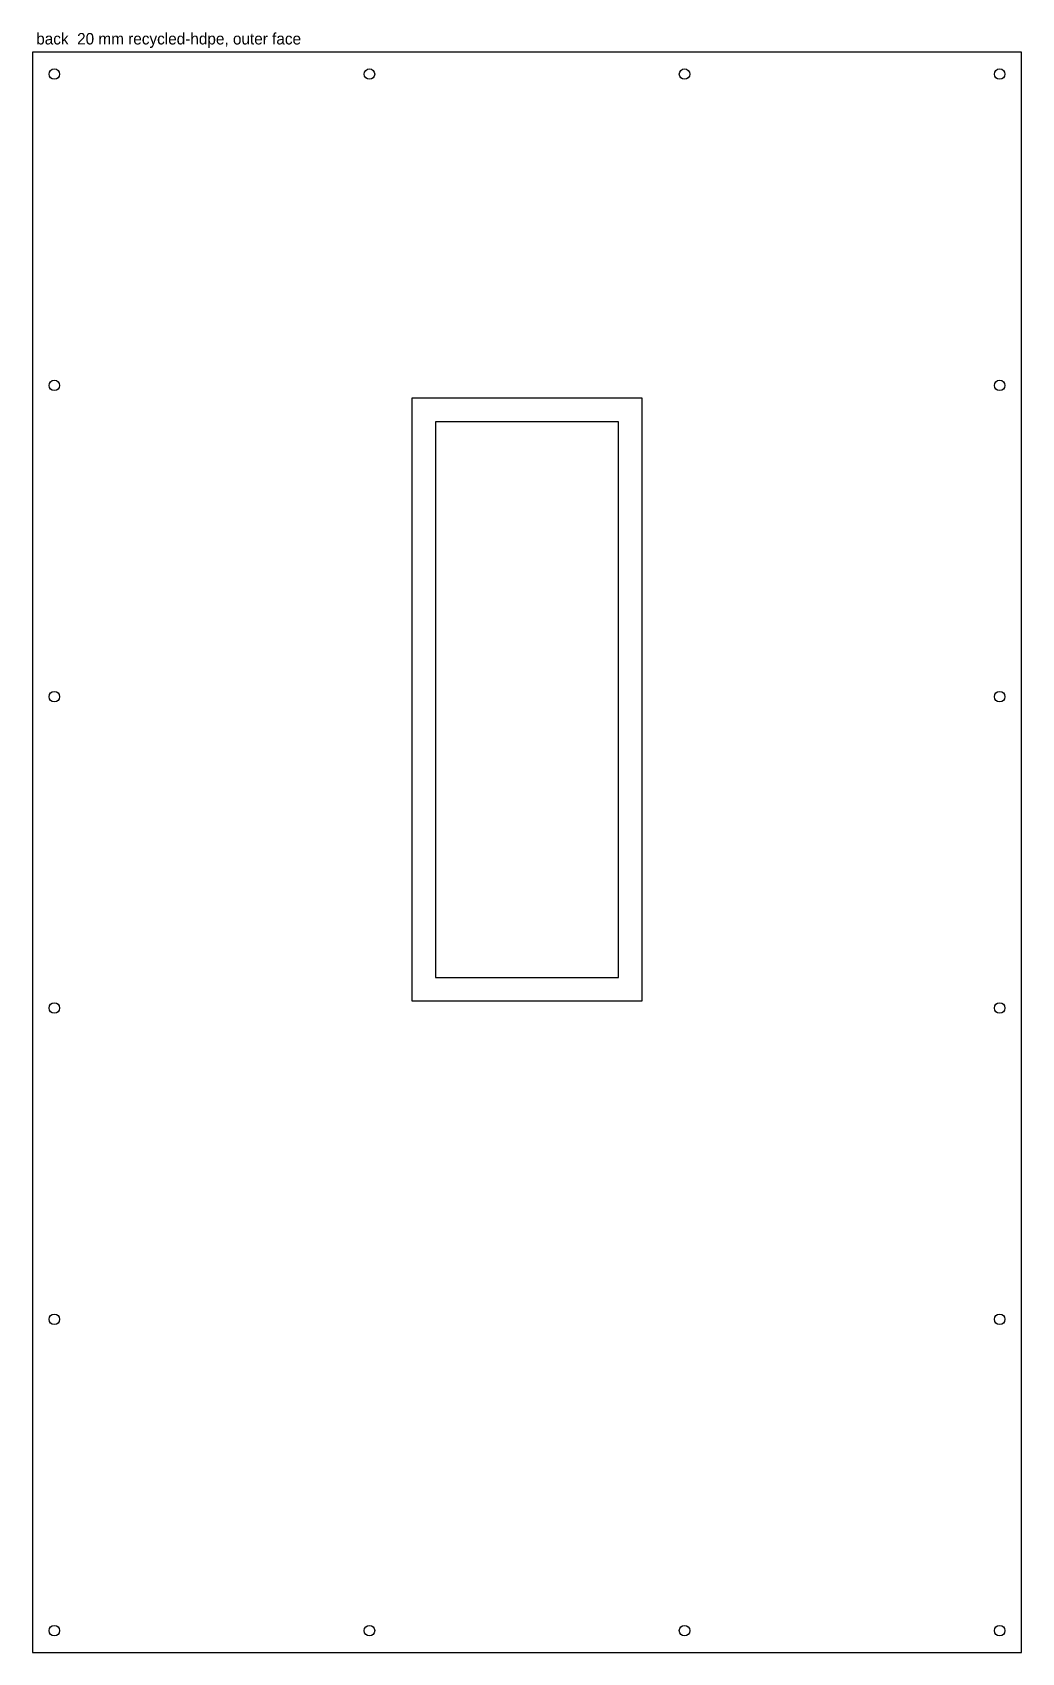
# Model space of a CAD drawing. Header units: millimetres. Extents: x 0 to 518, y 0 to 848.
import ezdxf

# ---------------------------------------------------------------- set-up
doc = ezdxf.new("R2010")
doc.units = ezdxf.units.MM
for name, color, linetype in [('CUT_INSIDE', 5, 'Continuous'), ('CUT_OUTSIDE', 1, 'Continuous'), ('NOTES', 7, 'Continuous'), ('POCKET_4.5MM', 3, 'Continuous')]:
    doc.layers.add(name, color=color, linetype=linetype)

msp = doc.modelspace()

# ---------------------------------------------------------------- linework, layer by layer
at = {"layer": 'CUT_INSIDE'}
msp.add_lwpolyline([(307, 644.5), (211, 644.5), (211, 353.5), (307, 353.5), (307, 644.5)], close=True, dxfattribs=at)
for centre in [(11.5, 826.5), (176.5, 826.5), (341.5, 826.5), (506.5, 826.5), (11.5, 663.5), (506.5, 663.5), (11.5, 500.5), (506.5, 500.5), (11.5, 337.5), (506.5, 337.5), (11.5, 174.5), (506.5, 174.5), (11.5, 11.5), (176.5, 11.5), (341.5, 11.5), (506.5, 11.5)]:
    msp.add_circle(centre, 2.75, dxfattribs=at)
at = {"layer": 'CUT_OUTSIDE'}
msp.add_lwpolyline([(0, 0), (518, 0), (518, 838), (0, 838), (0, 0)], close=True, dxfattribs=at)
at = {"layer": 'POCKET_4.5MM'}
msp.add_lwpolyline([(198.75, 341.25), (319.25, 341.25), (319.25, 656.75), (198.75, 656.75), (198.75, 341.25)], close=True, dxfattribs=at)

# ---------------------------------------------------------------- texts
at = {"layer": 'NOTES'}
msp.add_text('back  20 mm recycled-hdpe, outer face', height=6, dxfattribs=at).set_placement((2, 842))

doc.saveas('drawing.dxf')
